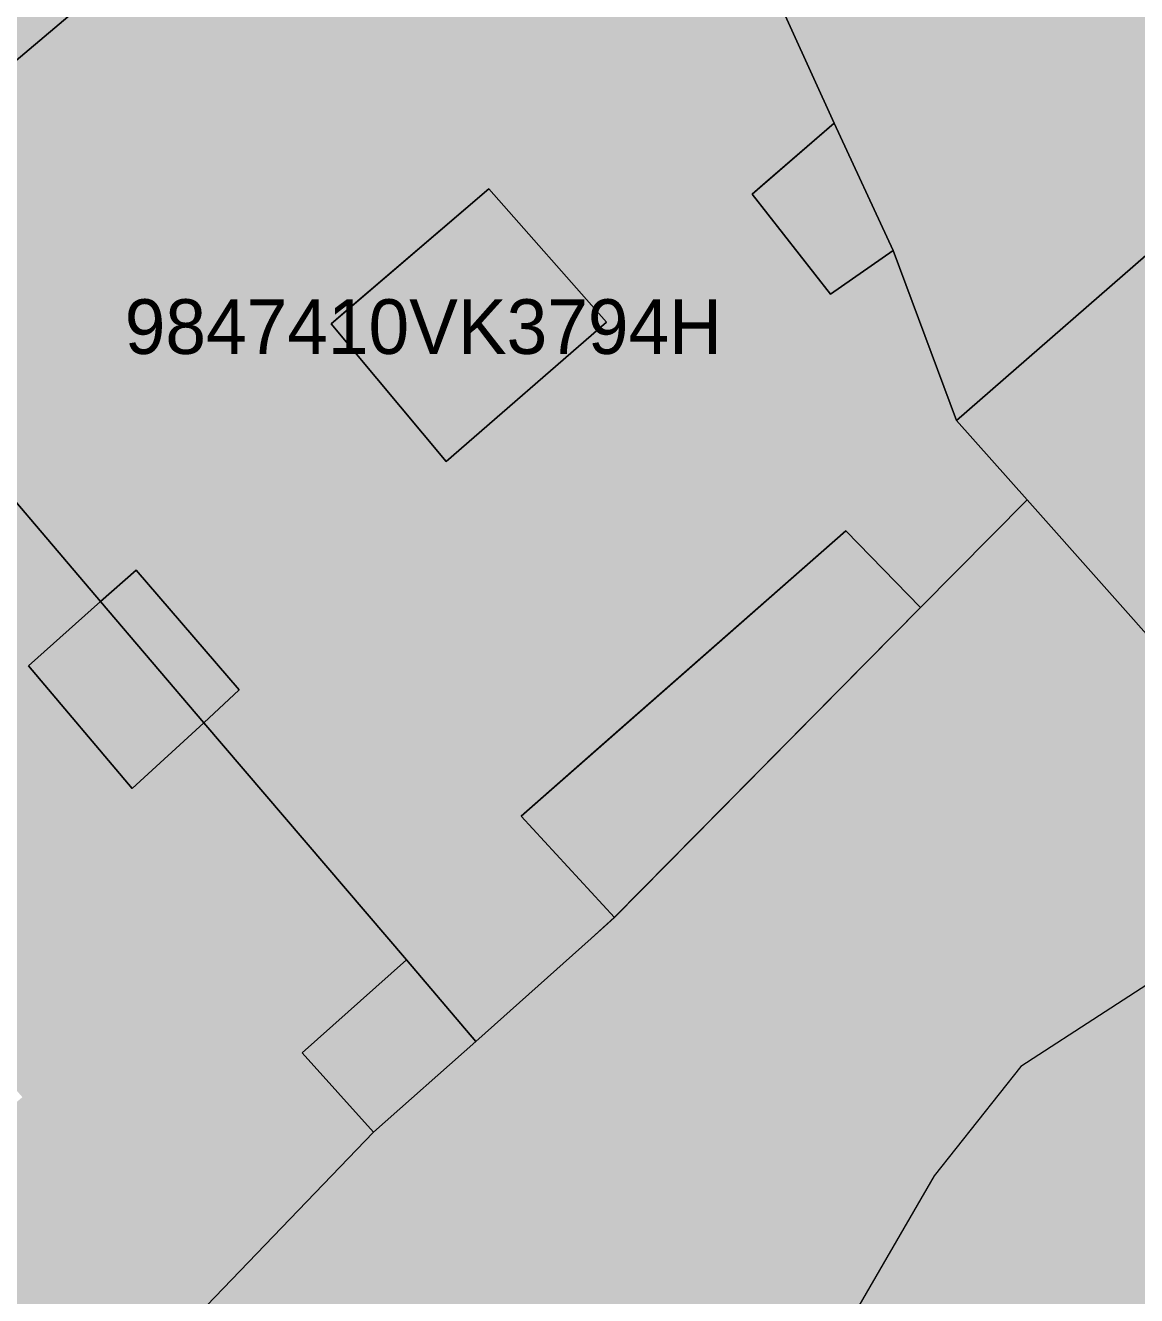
# Model space of a CAD drawing. Header units: metres. Extents: x -6 to 1255, y -2 to 532.
# Drawn here: x 15.21 to 35.55, y 76.75 to 99.99 of the extents above; entities that cross this region are included whole.
import ezdxf

# ---------------------------------------------------------------- set-up
doc = ezdxf.new("R2010")
doc.units = ezdxf.units.M
doc.header["$MEASUREMENT"] = 0
for name, color, linetype, lineweight, true_color in [('TPX_BUILDINGS', 7, 'CONTINUOUS', 0, 0x000000), ('TPX_BUILDINGS_HATCH', 7, 'CONTINUOUS', 0, 0xf0f0f0), ('TPX_BUILDINGS_SHADOWS_HATCH', 7, 'CONTINUOUS', 0, 0x000000), ('TPX_BUILDINGS_SHADOWS_OUTLINES', 7, 'CONTINUOUS', 0, 0x000000), ('TPX_CADASTRES', 7, 'CONTINUOUS', 0, 0x646464), ('TPX_CADASTRES_TEXT', 7, 'CONTINUOUS', 0, 0x000000), ('TPX_RELIEF_CONTOUR_LINES', 7, 'CONTINUOUS', 0, 0x969696)]:
    doc.layers.add(name, color=color, linetype=linetype, lineweight=lineweight, true_color=true_color)

msp = doc.modelspace()

# ---------------------------------------------------------------- hatches: boundary and pattern name
at = {"layer": 'TPX_BUILDINGS_HATCH'}
h = msp.add_hatch(color=256, dxfattribs=at)
h.paths.add_polyline_path([(39.682, 120.154), (25.452, 108.154), (25.732, 107.554), (27.252, 104.224), (28.802, 100.864), (30.012, 98.204), (31.092, 95.874), (32.252, 92.764), (36.382, 96.364), (38.562, 98.274), (39.142, 97.614), (41.702, 94.664), (42.722, 93.474), (49.172, 86.034), (56.922, 93.204), (57.124, 93.391), (60.792, 96.784), (55.772, 102.344), (54.422, 103.834), (52.982, 105.424), (50.782, 107.864), (44.682, 114.614), (42.712, 116.794), (40.122, 119.674), (39.682, 120.154)])
h.paths.add_polyline_path([(41.142, 107.944), (45.112, 111.404), (47.532, 108.624), (43.562, 105.164), (41.142, 107.944)], flags=16)
h.paths.add_polyline_path([(47.342, 97.564), (50.992, 100.794), (52.932, 98.594), (53.752, 97.684), (52.642, 96.704), (50.102, 94.454), (47.342, 97.564)], flags=16)
h = msp.add_hatch(color=256, dxfattribs=at)
h.paths.add_polyline_path([(12.952, 97.594), (11.022, 95.974), (13.922, 92.574), (16.582, 89.454), (17.232, 90.024), (19.122, 87.834), (18.472, 87.234), (22.182, 82.894), (23.452, 81.404), (25.562, 83.284), (25.992, 83.674), (24.282, 85.524), (30.222, 90.744), (31.592, 89.344), (33.542, 91.314), (32.252, 92.764), (31.092, 95.874), (29.942, 95.074), (28.512, 96.904), (30.012, 98.204), (28.802, 100.864), (27.252, 104.224), (25.732, 107.554), (25.452, 108.154), (23.552, 106.544), (20.132, 103.654), (16.452, 100.554), (12.952, 97.594)])
h.paths.add_polyline_path([(20.802, 94.534), (23.692, 97.004), (25.842, 94.564), (22.912, 92.014), (20.802, 94.534)], flags=16)
for points in [[(36.382, 96.364), (32.252, 92.764), (33.542, 91.314), (42.922, 80.764), (46.152, 77.134), (46.822, 76.374), (49.272, 78.714), (49.673, 79.092), (50.662, 80.024), (52.472, 81.744), (53.772, 80.194), (54.752, 79.024), (54.862, 78.894), (60.552, 72.144), (64.965, 76.26), (65.452, 76.714), (65.772, 77.014), (66.812, 77.984), (68.892, 79.924), (70.239, 81.177), (72.772, 83.533), (66.368, 90.61), (64.492, 92.684), (61.482, 96.014), (60.792, 96.784), (57.124, 93.391), (62.382, 87.694), (67.712, 81.924), (63.926, 78.766), (57.182, 86.214), (56.132, 87.364), (49.632, 81.184), (40.772, 91.334), (36.382, 96.364)], [(13.332, 71.174), (8.942, 66.604), (9.792, 65.694), (22.022, 52.384), (25.382, 55.194), (26.932, 56.484), (37.862, 65.694), (39.482, 67.054), (40.802, 68.164), (42.432, 69.544), (45.212, 71.884), (48.012, 74.244), (46.522, 76.094), (46.822, 76.374), (46.152, 77.134), (42.922, 80.764), (33.542, 91.314), (31.592, 89.344), (25.992, 83.674), (25.562, 83.284), (23.452, 81.404), (21.582, 79.744), (13.332, 71.174)]]:
    msp.add_hatch(color=256, dxfattribs=at).paths.add_polyline_path(points)
h = msp.add_hatch(color=256, dxfattribs=at)
h.paths.add_polyline_path([(0, 86.675), (0, 76.334), (6.442, 69.324), (8.942, 66.604), (13.332, 71.174), (21.582, 79.744), (20.272, 81.194), (22.182, 82.894), (18.472, 87.234), (17.162, 86.034), (15.262, 88.274), (16.582, 89.454), (13.922, 92.574), (11.022, 95.974), (8.082, 93.494), (0, 86.675)])
h.paths.add_polyline_path([(9.342, 83.034), (11.342, 84.804), (15.152, 80.384), (11.322, 77.134), (9.662, 79.114), (11.392, 80.574), (9.342, 83.034)], flags=16)
at = {"layer": 'TPX_BUILDINGS_SHADOWS_HATCH'}
h = msp.add_hatch(color=256, dxfattribs=at)
h.paths.add_polyline_path([(0, 87.252), (0, 86.675), (8.082, 93.494), (11.022, 95.974), (12.952, 97.594), (16.452, 100.554), (20.132, 103.654), (23.552, 106.544), (25.452, 108.154), (39.682, 120.154), (46.652, 126.044), (51.692, 130.294), (73.382, 106.364), (81.782, 113.664), (79.042, 116.794), (88.012, 124.524), (90.882, 121.573), (103.382, 132.443), (99.637, 137.059), (97.25, 135.002), (89.322, 127.074), (84.702, 132.172), (83.322, 131.004), (75.572, 140.154), (82.422, 145.954), (90.172, 136.804), (95.506, 142.138), (91.972, 146.494), (88.962, 150.214), (87.7, 151.766), (84.34, 148.922), (76.566, 141.148), (72.919, 145.171), (75.946, 148.198), (73.806, 150.738), (70.443, 147.903), (69.9, 148.502), (64.86, 144.252), (62.866, 142.258), (56.354, 136.755), (56.32, 136.793), (44.747, 127.033), (44.615, 127.317), (42.715, 125.707), (39.295, 122.817), (35.615, 119.717), (32.115, 116.757), (30.185, 115.137), (29.619, 114.571), (26.679, 112.091), (17.399, 104.261), (14.909, 102.161), (0, 87.252)])
h.paths.add_polyline_path([(54.742, 132.874), (62.372, 139.304), (64.512, 136.764), (56.892, 130.334), (54.742, 132.874)], flags=16)
for points in [[(28.757, 97.117), (28.512, 96.904), (29.942, 95.074), (31.092, 95.874), (30.012, 98.204), (28.757, 97.117)], [(21.077, 94.769), (20.802, 94.534), (22.912, 92.014), (25.842, 94.564), (23.692, 97.004), (21.077, 94.769)], [(25.919, 86.963), (24.282, 85.524), (25.992, 83.674), (31.592, 89.344), (30.222, 90.744), (25.919, 86.963)], [(16.582, 89.454), (15.262, 88.274), (17.162, 86.034), (18.472, 87.234), (19.122, 87.834), (17.232, 90.024), (16.582, 89.454)], [(22.182, 82.894), (20.272, 81.194), (21.582, 79.744), (23.452, 81.404), (22.182, 82.894)]]:
    msp.add_hatch(color=256, dxfattribs=at).paths.add_polyline_path(points)

# ---------------------------------------------------------------- linework, layer by layer
at = {"layer": 'TPX_BUILDINGS', "elevation": 0.042}
for points in [[(39.682, 120.154), (25.452, 108.154), (25.732, 107.554), (27.252, 104.224), (28.802, 100.864), (30.012, 98.204), (31.092, 95.874), (32.252, 92.764), (36.382, 96.364), (38.562, 98.274), (39.142, 97.614), (41.702, 94.664), (42.722, 93.474), (49.172, 86.034), (56.922, 93.204), (57.124, 93.391), (60.792, 96.784), (55.772, 102.344), (54.422, 103.834), (52.982, 105.424), (50.782, 107.864), (44.682, 114.614), (42.712, 116.794), (40.122, 119.674)], [(20.802, 94.534), (23.692, 97.004), (25.842, 94.564), (22.912, 92.014)], [(0, 86.675), (0, 76.334), (6.442, 69.324), (8.942, 66.604), (13.332, 71.174), (21.582, 79.744), (20.272, 81.194), (22.182, 82.894), (18.472, 87.234), (17.162, 86.034), (15.262, 88.274), (16.582, 89.454), (13.922, 92.574), (11.022, 95.974), (8.082, 93.494)], [(13.332, 71.174), (8.942, 66.604), (9.792, 65.694), (22.022, 52.384), (25.382, 55.194), (26.932, 56.484), (37.862, 65.694), (39.482, 67.054), (40.802, 68.164), (42.432, 69.544), (45.212, 71.884), (48.012, 74.244), (46.522, 76.094), (46.822, 76.374), (46.152, 77.134), (42.922, 80.764), (33.542, 91.314), (31.592, 89.344), (25.992, 83.674), (25.562, 83.284), (23.452, 81.404), (21.582, 79.744)]]:
    msp.add_lwpolyline(points, close=True, dxfattribs=at)
for points in [[(16.452, 100.554), (12.952, 97.594), (11.022, 95.974), (13.922, 92.574), (16.582, 89.454), (17.232, 90.024), (19.122, 87.834), (18.472, 87.234), (22.182, 82.894), (23.452, 81.404), (25.562, 83.284), (25.992, 83.674), (24.282, 85.524), (30.222, 90.744), (31.592, 89.344), (33.542, 91.314), (32.252, 92.764), (31.092, 95.874), (29.942, 95.074), (28.512, 96.904), (30.012, 98.204), (28.802, 100.864)], [(36.382, 96.364), (32.252, 92.764), (33.542, 91.314), (42.922, 80.764)]]:
    msp.add_lwpolyline(points, dxfattribs=at)
at = {"layer": 'TPX_BUILDINGS_SHADOWS_OUTLINES', "elevation": 0.039}
msp.add_lwpolyline([(39.295, 122.817), (35.615, 119.717), (32.115, 116.757), (30.185, 115.137), (29.619, 114.571), (26.679, 112.091), (17.399, 104.261), (14.909, 102.161), (0, 87.252), (0, 86.675), (8.082, 93.494), (11.022, 95.974), (12.952, 97.594), (16.452, 100.554), (20.132, 103.654), (23.552, 106.544), (25.452, 108.154), (39.682, 120.154), (46.652, 126.044)], dxfattribs=at)
for points in [[(28.757, 97.117), (28.512, 96.904), (29.942, 95.074), (31.092, 95.874), (30.012, 98.204)], [(21.077, 94.769), (20.802, 94.534), (22.912, 92.014), (25.842, 94.564), (23.692, 97.004)], [(25.919, 86.963), (24.282, 85.524), (25.992, 83.674), (31.592, 89.344), (30.222, 90.744)], [(16.582, 89.454), (15.262, 88.274), (17.162, 86.034), (18.472, 87.234), (19.122, 87.834), (17.232, 90.024)], [(22.182, 82.894), (20.272, 81.194), (21.582, 79.744), (23.452, 81.404)]]:
    msp.add_lwpolyline(points, close=True, dxfattribs=at)
at = {"layer": 'TPX_CADASTRES', "elevation": 0.024}
for points in [[(39.682, 120.155), (25.452, 108.155), (25.732, 107.555), (27.252, 104.225), (28.802, 100.865), (30.012, 98.205), (31.092, 95.875), (32.252, 92.765), (36.382, 96.364), (38.562, 98.274), (39.142, 97.614), (41.702, 94.664), (42.722, 93.474), (49.172, 86.034), (56.922, 93.204), (60.792, 96.784), (55.772, 102.344), (54.422, 103.834), (52.982, 105.424), (50.782, 107.864), (44.682, 114.614), (42.712, 116.795), (40.122, 119.675)], [(12.952, 97.595), (11.022, 95.975), (13.922, 92.575), (16.582, 89.455), (18.472, 87.235), (22.182, 82.895), (23.452, 81.405), (25.562, 83.285), (25.992, 83.675), (31.592, 89.345), (33.542, 91.315), (32.252, 92.765), (31.092, 95.875), (30.012, 98.205), (28.802, 100.865), (27.252, 104.225), (25.732, 107.555), (25.452, 108.155), (23.552, 106.545), (20.132, 103.655), (16.452, 100.555)], [(0, 86.675), (0, 76.334), (6.442, 69.325), (8.942, 66.605), (13.332, 71.175), (21.582, 79.745), (23.452, 81.405), (22.182, 82.895), (18.472, 87.235), (16.582, 89.455), (13.922, 92.575), (11.022, 95.975), (8.082, 93.495)], [(13.332, 71.175), (8.942, 66.605), (9.792, 65.695), (22.022, 52.384), (25.382, 55.194), (26.932, 56.484), (37.862, 65.694), (39.482, 67.054), (40.802, 68.164), (42.432, 69.544), (45.212, 71.884), (48.012, 74.244), (46.522, 76.094), (46.822, 76.374), (46.152, 77.134), (42.922, 80.764), (33.542, 91.315), (31.592, 89.345), (25.992, 83.675), (25.562, 83.285), (23.452, 81.405), (21.582, 79.745)]]:
    msp.add_lwpolyline(points, close=True, dxfattribs=at)
msp.add_lwpolyline([(36.382, 96.364), (32.252, 92.765), (33.542, 91.315), (42.922, 80.764)], dxfattribs=at)
at = {"layer": 'TPX_RELIEF_CONTOUR_LINES', "elevation": 0.045}
msp.add_lwpolyline([(36.513, 82.944), (33.427, 80.946), (31.843, 78.947), (28.974, 73.998), (26.976, 72.418), (24.978, 71.896), (20.981, 71.821), (16.985, 72.159), (12.988, 73.011), (8.992, 74.783), (6.994, 76.744), (5.096, 80.946), (4.842, 84.943), (5.525, 86.942), (8.193, 90.939), (8.732, 92.938), (6.994, 97.792), (2.997, 99.404), (0, 99.665)], dxfattribs=at)

# ---------------------------------------------------------------- texts
at = {"layer": 'TPX_CADASTRES_TEXT'}
msp.add_text('9847410VK3794H', height=1, dxfattribs=at).set_placement((17.026, 93.982, 0.024))

doc.saveas('drawing.dxf')
